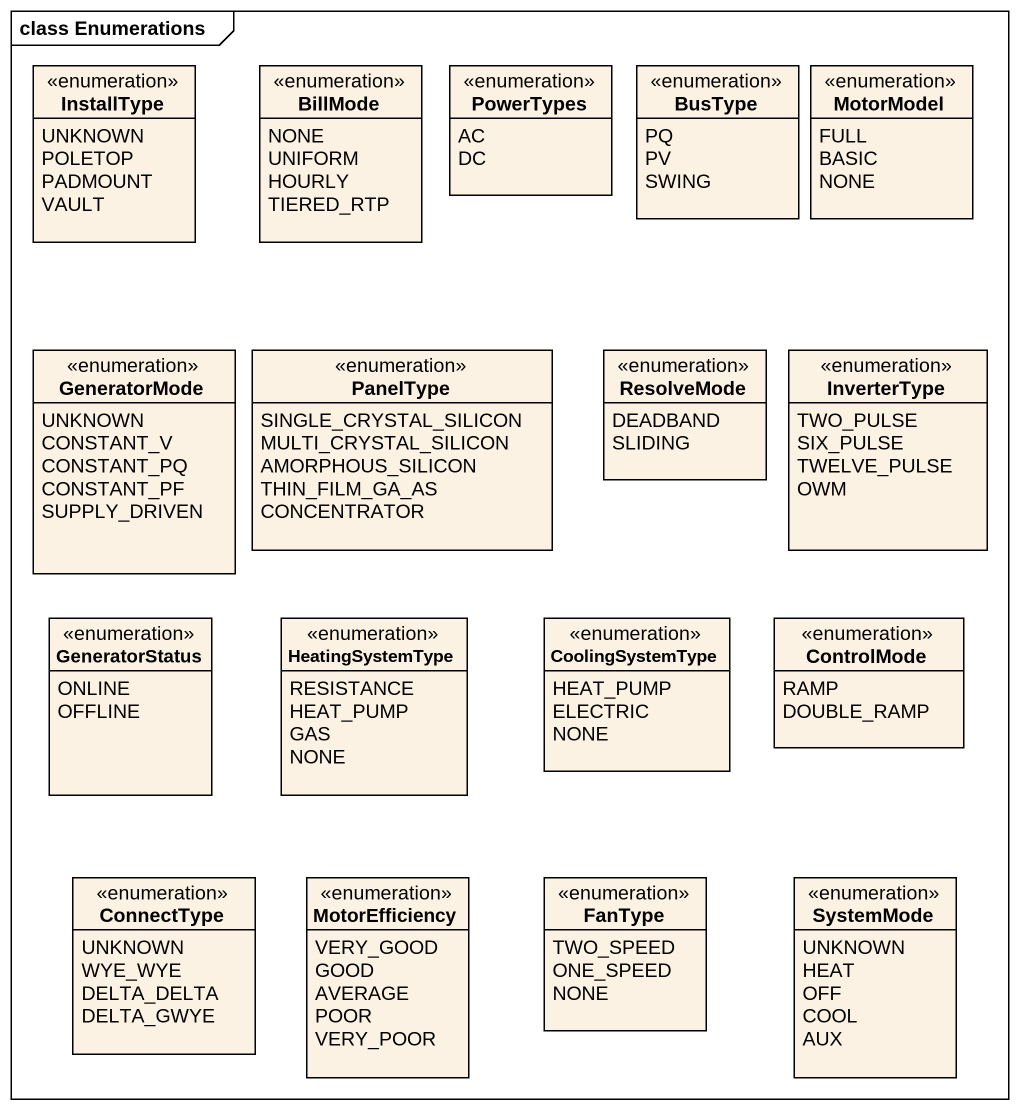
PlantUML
@startuml
mainframe class Enumerations
hide circle
hide empty members
enum InstallType {
  UNKNOWN
  POLETOP
  PADMOUNT
  VAULT
}
enum BillMode {
  NONE
  UNIFORM
  HOURLY
  TIERED_RTP
}
enum PowerTypes {
  AC
  DC
}
enum BusType {
  PQ
  PV
  SWING
}
enum MotorModel {
  FULL
  BASIC
  NONE
}
enum GeneratorMode {
  UNKNOWN
  CONSTANT_V
  CONSTANT_PQ
  CONSTANT_PF
  SUPPLY_DRIVEN
}
enum PanelType {
  SINGLE_CRYSTAL_SILICON
  MULTI_CRYSTAL_SILICON
  AMORPHOUS_SILICON
  THIN_FILM_GA_AS
  CONCENTRATOR
}
enum ResolveMode {
  DEADBAND
  SLIDING
}
enum InverterType {
  TWO_PULSE
  SIX_PULSE
  TWELVE_PULSE
  OWM
}
enum GeneratorStatus {
  ONLINE
  OFFLINE
}
enum HeatingSystemType {
  RESISTANCE
  HEAT_PUMP
  GAS
  NONE
}
enum CoolingSystemType {
  HEAT_PUMP
  ELECTRIC
  NONE
}
enum ControlMode {
  RAMP
  DOUBLE_RAMP
}
enum ConnectType {
  UNKNOWN
  WYE_WYE
  DELTA_DELTA
  DELTA_GWYE
}
enum MotorEfficiency {
  VERY_GOOD
  GOOD
  AVERAGE
  POOR
  VERY_POOR
}
enum FanType {
  TWO_SPEED
  ONE_SPEED
  NONE
}
enum SystemMode {
  UNKNOWN
  HEAT
  OFF
  COOL
  AUX
}
@enduml
